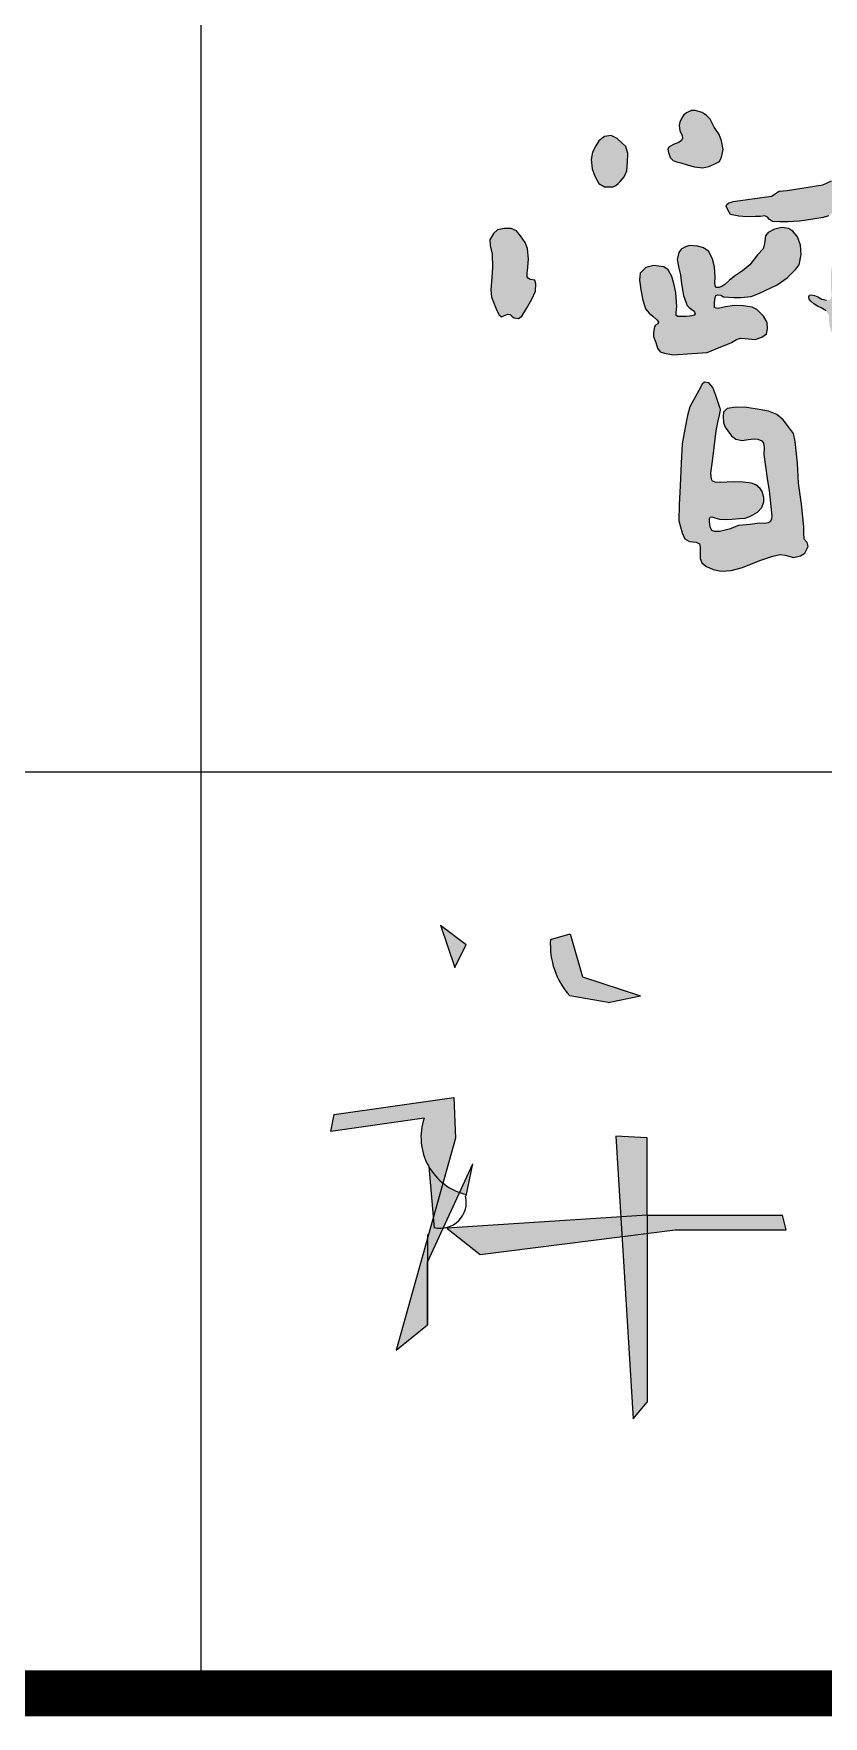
# Model space of a CAD drawing. Extents: x -427546 to -314919, y 698702 to 968782.
# Drawn here: x -356228 to -355371, y 944021 to 945848 of the extents above; entities that cross this region are included whole.
import ezdxf

# ---------------------------------------------------------------- set-up
doc = ezdxf.new("R2010")
doc.units = 0
doc.header["$LTSCALE"] = 1000
doc.header["$MEASUREMENT"] = 0
doc.layers.get('0').update_dxf_attribs({"linetype": 'CONTINUOUS'})
doc.layers.add('PP-PM-TK', color=7, linetype='CONTINUOUS')
doc.layers.add('PUB_TITLE', color=4, linetype='CONTINUOUS')

msp = doc.modelspace()

# ---------------------------------------------------------------- hatches: boundary and pattern name
h = msp.add_hatch(color=7)
h.paths.add_polyline_path([(-355407.7, 945419.5), (-355414.6, 945428.4), (-355421.3, 945434.1), (-355430.6, 945437.9), (-355440.6, 945439.6), (-355454, 945441.9), (-355465.7, 945442.2), (-355475.3, 945440.9), (-355479.2, 945436.9), (-355479.8, 945431.6), (-355479.2, 945425.5), (-355477.5, 945420.5), (-355474.7, 945416.4), (-355470.6, 945411.2), (-355465.9, 945407.4), (-355459, 945406.1), (-355452.6, 945407.1), (-355445.9, 945407.8), (-355442.1, 945407.5), (-355437.6, 945405.8), (-355436, 945403.1), (-355435.2, 945398.6), (-355435.6, 945390.9), (-355434.1, 945380.5), (-355431.7, 945362.1), (-355429.9, 945351.6), (-355427.9, 945334.4), (-355426.9, 945323.9), (-355427.2, 945320.9), (-355428.2, 945318), (-355430.4, 945316.6), (-355434.4, 945315.9), (-355440.3, 945316.2), (-355450.3, 945314.8), (-355463, 945313.8), (-355467.7, 945312.1), (-355471.7, 945310), (-355477.6, 945308.7), (-355483.5, 945307.3), (-355489.2, 945307.2), (-355491.7, 945308.5), (-355492.8, 945309.8), (-355493.9, 945312.4), (-355494.4, 945317.7), (-355494.6, 945321.5), (-355493.7, 945322.9), (-355491.9, 945323.2), (-355488.7, 945322.1), (-355483.8, 945320.7), (-355476.8, 945320.3), (-355470.3, 945320.7), (-355461.8, 945321.4), (-355455.9, 945321.9), (-355450, 945323.9), (-355442.4, 945328.2), (-355437.8, 945333.2), (-355435.4, 945339.6), (-355435.5, 945344.2), (-355437.3, 945350.7), (-355439.6, 945353.9), (-355444.4, 945357.8), (-355449, 945359.7), (-355458, 945360.9), (-355468.2, 945361.3), (-355483, 945360.4), (-355488.2, 945360.7), (-355491.2, 945361.8), (-355492.2, 945364.1), (-355492.9, 945370.7), (-355491.2, 945383.5), (-355489.3, 945398.5), (-355487.2, 945416.5), (-355485.2, 945427.3), (-355483.5, 945433.7), (-355482.8, 945437), (-355482.4, 945438.9), (-355482.6, 945440), (-355482.8, 945440.9), (-355487.5, 945454.9), (-355490.8, 945463.7), (-355495.2, 945468.5), (-355499.8, 945469.2), (-355502.6, 945467), (-355506.1, 945460.2), (-355513.6, 945446.5), (-355515.7, 945442.7), (-355518.5, 945433), (-355521.1, 945418.3), (-355524, 945402.4), (-355525.1, 945381.3), (-355526.5, 945356.9), (-355527.5, 945336.4), (-355527.8, 945318.8), (-355524.2, 945305.7), (-355521.2, 945299.3), (-355516.2, 945296.3), (-355509.1, 945295.6), (-355505.2, 945293.9), (-355504.5, 945290.3), (-355504.7, 945285.4), (-355504.7, 945277.8), (-355502.7, 945273.1), (-355497.8, 945269.2), (-355490.5, 945266.1), (-355481.8, 945264.2), (-355470.9, 945264.8), (-355458.7, 945268.3), (-355440, 945275.8), (-355425.9, 945280.6), (-355418, 945282.3), (-355412.3, 945281.7), (-355403.4, 945279.2), (-355395.7, 945280.7), (-355390.9, 945283.8), (-355387.6, 945291), (-355388.6, 945295.4), (-355391.7, 945299), (-355392.3, 945306.1), (-355392.3, 945312.4), (-355394.8, 945337.1), (-355397.8, 945359.8), (-355399.2, 945381.5), (-355401.5, 945405.1), (-355403.5, 945413.8)])
h.paths.add_polyline_path([(-355432.1, 945534.2), (-355435.8, 945540.9), (-355443.1, 945548.3), (-355448.2, 945550.9), (-355457.8, 945552.3), (-355467.5, 945552.5), (-355477, 945551.2), (-355485, 945549.2), (-355487.4, 945549.7), (-355489.2, 945550.5), (-355488.9, 945554.5), (-355488.8, 945559.9), (-355487.6, 945563.3), (-355485.5, 945564.3), (-355482.2, 945563.7), (-355479.2, 945562), (-355468, 945561.4), (-355460.5, 945561.3), (-355449.4, 945562.3), (-355440.8, 945565.7), (-355421.1, 945574.9), (-355410.2, 945582.5), (-355401.3, 945591.5), (-355397.1, 945596.6), (-355395, 945607.8), (-355395.7, 945618.1), (-355399, 945627.2), (-355404.2, 945633.3), (-355408.7, 945636.2), (-355415.5, 945637.1), (-355424, 945635.5), (-355430.7, 945631.8), (-355433.7, 945628), (-355434.5, 945622.6), (-355435.1, 945617.7), (-355436.2, 945614.2), (-355442.3, 945607.7), (-355450.9, 945596.7), (-355458.7, 945590.1), (-355467.3, 945584.4), (-355473.2, 945579.6), (-355477.9, 945575.4), (-355481.1, 945573.3), (-355484.4, 945572.1), (-355487.2, 945572.1), (-355487.9, 945573.1), (-355488.7, 945576.6), (-355488.4, 945583.8), (-355488.9, 945594.6), (-355491.4, 945603), (-355495.4, 945611.3), (-355501, 945615), (-355507.2, 945617), (-355516.2, 945617.7), (-355520.7, 945616.3), (-355525.3, 945613.6), (-355527.8, 945609.9), (-355529.4, 945602.6), (-355527.9, 945592.9), (-355525.8, 945585.9), (-355524.7, 945576.1), (-355522.8, 945563.3), (-355519.7, 945555.5), (-355518.6, 945552.6), (-355516.5, 945550.3), (-355513.7, 945548.1), (-355511.2, 945546.4), (-355510.1, 945543.6), (-355511, 945542.1), (-355513.6, 945541.2), (-355515.8, 945540.9), (-355519.7, 945540.7), (-355525, 945540.5), (-355528.7, 945540.6), (-355530.6, 945541.6), (-355530.8, 945544.4), (-355530.3, 945548.9), (-355529.8, 945551), (-355530.9, 945566.5), (-355533.1, 945576.4), (-355535.5, 945583.9), (-355539.3, 945591.3), (-355544, 945594.6), (-355554.9, 945596), (-355563.6, 945593.8), (-355569.6, 945587.5), (-355570.5, 945580.1), (-355568.9, 945569.7), (-355566.7, 945558.5), (-355563.8, 945549), (-355559.8, 945544.1), (-355556, 945540.9), (-355551.6, 945536.9), (-355549.8, 945534.8), (-355550.6, 945532.6), (-355553, 945531.1), (-355554.2, 945529.7), (-355554.6, 945527.1), (-355555.2, 945523.2), (-355555.1, 945518.8), (-355552.7, 945512.5), (-355550.9, 945506.4), (-355548.1, 945502.2), (-355543.4, 945500.7), (-355534, 945498.9), (-355513.4, 945500.5), (-355497.1, 945501.7), (-355484, 945506.9), (-355473.9, 945510.8), (-355470.5, 945512.5), (-355465.3, 945515.7), (-355460.9, 945517), (-355455.9, 945516.6), (-355445, 945515.5), (-355437.6, 945518.1), (-355432.7, 945521.9), (-355431.6, 945527.3)])
h.paths.add_polyline_path([(-355307.9, 945670.7), (-355309.9, 945680.6), (-355316.6, 945687), (-355325.5, 945688.9), (-355341.1, 945689.8), (-355351.9, 945690), (-355362, 945687.7), (-355371.7, 945683.4), (-355410.2, 945677.5), (-355418.9, 945676.5), (-355427.4, 945671.2), (-355468.8, 945665.4), (-355470.8, 945664.8), (-355473.5, 945664.1), (-355475.7, 945662.2), (-355476.4, 945660.5), (-355474.6, 945656.3), (-355471.7, 945651.4), (-355462.6, 945649.5), (-355453.8, 945648.8), (-355444.5, 945649.1), (-355439.2, 945649.3), (-355434.6, 945649.7), (-355431.7, 945648.5), (-355429.3, 945645.9), (-355426.1, 945643.7), (-355418.3, 945643.3), (-355409, 945643.3), (-355396.8, 945644.1), (-355389.1, 945645.2), (-355371.1, 945647.9), (-355365.5, 945649.8), (-355360.9, 945653.1), (-355356.1, 945655.6), (-355351.8, 945656.2), (-355349.2, 945655.8), (-355347.7, 945652.6), (-355347.4, 945647.3), (-355348.8, 945644), (-355352.8, 945637.4), (-355356.6, 945629.3), (-355360.5, 945603.7), (-355362.8, 945587.4), (-355362.7, 945570.8), (-355361.8, 945563.4), (-355363.2, 945559.4), (-355364.3, 945558.4), (-355367.6, 945558.2), (-355372.6, 945559.6), (-355377, 945561.8), (-355380.6, 945563.4), (-355384, 945564.3), (-355386.1, 945563.8), (-355386.7, 945562), (-355386.2, 945559.6), (-355384.6, 945557.4), (-355381.4, 945554.4), (-355377.5, 945551.9), (-355373.4, 945550), (-355368, 945546.6), (-355366.3, 945544.1), (-355364.9, 945541), (-355364.5, 945531.3), (-355362.1, 945523.7), (-355359.2, 945518.7), (-355353.2, 945515.8), (-355345.8, 945515), (-355338.1, 945516.6), (-355333.1, 945518.9), (-355329, 945522.6), (-355328, 945528.1), (-355328, 945534.3), (-355329.7, 945543.7), (-355330, 945551.7), (-355330.5, 945564.2), (-355329.7, 945577.2), (-355327.7, 945596.2), (-355327.2, 945606.4), (-355326.4, 945612.8), (-355322.7, 945622.7), (-355318, 945639.7), (-355315.7, 945649.2), (-355309.5, 945661.6)])
h.paths.add_polyline_path([(-355479.8, 945721.7), (-355481.4, 945731.1), (-355483.9, 945738.1), (-355489.4, 945746.2), (-355493.7, 945754.7), (-355497.9, 945758.8), (-355502.6, 945762), (-355510.1, 945764.2), (-355514.1, 945764.2), (-355519.5, 945761.8), (-355522.4, 945759.3), (-355525, 945755.6), (-355526.8, 945751.7), (-355527.3, 945747.9), (-355526.6, 945742.3), (-355524.3, 945737.1), (-355523.9, 945734), (-355524.8, 945731.6), (-355527.3, 945729.8), (-355528.9, 945729.1), (-355533, 945727.6), (-355538.2, 945724.7), (-355539.8, 945722.1), (-355538.8, 945718.7), (-355537, 945713.1), (-355533.8, 945710), (-355530.2, 945708.4), (-355525.5, 945707.3), (-355517.5, 945704.8), (-355510.7, 945703.1), (-355501.8, 945701.8), (-355495.3, 945703.3), (-355489.6, 945705.8), (-355483.7, 945708.9), (-355481.5, 945713.5)])
h.paths.add_polyline_path([(-355583.3, 945708), (-355583.1, 945717.4), (-355585.3, 945725.2), (-355588.8, 945728.4), (-355594.5, 945733.9), (-355601.2, 945736.9), (-355608.5, 945736), (-355614.7, 945731.4), (-355617.7, 945725.9), (-355621.6, 945718.8), (-355623, 945711), (-355621.8, 945700.7), (-355618.9, 945692.9), (-355614.7, 945684.8), (-355608.3, 945681.2), (-355599.1, 945681.5), (-355596, 945682.7), (-355593.5, 945685.1), (-355591.4, 945687), (-355587, 945692.2), (-355584, 945698.8)])
h.paths.add_polyline_path([(-355691.1, 945582.1), (-355692.2, 945583.8), (-355692.2, 945588.1), (-355692, 945590.2), (-355691, 945602.7), (-355692, 945614.3), (-355694.4, 945620.8), (-355699.7, 945628.2), (-355704, 945633.5), (-355709.7, 945636.1), (-355717.1, 945636.1), (-355724.6, 945634.7), (-355728.7, 945630.6), (-355732.8, 945623.9), (-355732.6, 945617.6), (-355730.4, 945608.4), (-355730, 945594.1), (-355730.8, 945583.3), (-355731.8, 945569.6), (-355731, 945561.7), (-355726.1, 945549), (-355723.2, 945542.9), (-355720, 945540.3), (-355716.8, 945541.6), (-355715.1, 945542.5), (-355713.2, 945543), (-355710.6, 945542.8), (-355708.9, 945541), (-355706.5, 945539), (-355701.8, 945538.6), (-355698.2, 945540.8), (-355693, 945549.3), (-355687.1, 945559.6), (-355683.3, 945568), (-355682.9, 945576.1), (-355684.1, 945580), (-355686.1, 945580.4), (-355688.9, 945580.8)])
h = msp.add_hatch(color=7)
h.paths.add_polyline_path([(-355758.3, 944859.2), (-355786.3, 944880.2), (-355770.7, 944834)])
h.paths.add_polyline_path([(-355415.3, 944565.2), (-355562.3, 944565.2), (-355562.3, 944545.5), (-355531.7, 944549.4), (-355411.4, 944549.4)])
h.paths.add_polyline_path([(-355562.3, 944649.2), (-355596, 944651), (-355590.7, 944563.3), (-355562.3, 944565.2)])
h.paths.add_polyline_path([(-355589.4, 944542.1), (-355590.7, 944563.3), (-355779.3, 944551.2), (-355743.2, 944522.5)])
h.paths.add_polyline_path([(-355562.3, 944545.5), (-355589.4, 944542.1), (-355577.3, 944344.3), (-355562.3, 944362.2)])
h.paths.add_polyline_path([(-355562.3, 944565.2), (-355590.7, 944563.3), (-355589.4, 944542.1), (-355562.3, 944545.5)])
h.paths.add_polyline_path([(-355800.3, 944514.2), (-355800.3, 944541.1), (-355834.5, 944418.9), (-355800.3, 944446.2)])
msp.add_hatch(color=7).paths.add_polyline_path([(-355632.1, 944823.9), (-355645.8, 944870.6), (-355667, 944864.4, 0.201495), (-355646.1, 944803.4), (-355604.3, 944796.2), (-355569.3, 944803.2)])
h = msp.add_hatch(color=7)
h.paths.add_polyline_path([(-355770.2, 944648.9), (-355771.8, 944692.9), (-355901.5, 944674.4), (-355905.3, 944656.2), (-355804.1, 944670.6, 0.316502), (-355783.8, 944600.2)])
h.paths.add_polyline_path([(-355783.8, 944600.2, -0.093478), (-355799.1, 944618.1), (-355794.3, 944562.6)])
h = msp.add_hatch(color=7)
h.paths.add_polyline_path([(-355765.6, 944589.9, -0.082397), (-355783.8, 944600.2), (-355794.3, 944562.6), (-355793.4, 944552.1, 0.090989), (-355783.3, 944551.3)])
h.paths.add_polyline_path([(-355783.3, 944551.3, -0.090989), (-355793.4, 944552.1), (-355794.3, 944562.6), (-355800.3, 944541.1), (-355800.3, 944514.2)])
h.paths.add_polyline_path([(-355751.3, 944621.2), (-355765.6, 944589.9, 0.031194), (-355758, 944587.7)])

# ---------------------------------------------------------------- linework, layer by layer
for points in [[(-355527.3, 945747.9), (-355526.6, 945742.3), (-355524.3, 945737.1), (-355523.9, 945734), (-355524.8, 945731.6), (-355527.3, 945729.8), (-355528.9, 945729.1), (-355533, 945727.6), (-355538.2, 945724.7), (-355539.8, 945722.1), (-355538.8, 945718.7), (-355537, 945713.1), (-355533.8, 945710), (-355530.2, 945708.4), (-355525.5, 945707.3), (-355517.5, 945704.8), (-355510.7, 945703.1), (-355501.8, 945701.8), (-355495.3, 945703.3), (-355489.6, 945705.8), (-355483.7, 945708.9), (-355481.5, 945713.5), (-355479.8, 945721.7), (-355481.4, 945731.1), (-355483.9, 945738.1), (-355489.4, 945746.2), (-355493.7, 945754.7), (-355497.9, 945758.8), (-355502.6, 945762), (-355510.1, 945764.2), (-355514.1, 945764.2), (-355519.5, 945761.8), (-355522.4, 945759.3), (-355525, 945755.6), (-355526.8, 945751.7), (-355527.3, 945747.9)], [(-355365.5, 945649.8), (-355371.1, 945647.9), (-355389.1, 945645.2), (-355396.8, 945644.1), (-355409, 945643.3), (-355418.3, 945643.3), (-355426.1, 945643.7), (-355429.3, 945645.9), (-355431.7, 945648.5), (-355434.6, 945649.7), (-355439.2, 945649.3), (-355444.5, 945649.1), (-355453.8, 945648.8), (-355462.6, 945649.5), (-355471.7, 945651.4), (-355474.6, 945656.3), (-355476.4, 945660.5), (-355475.7, 945662.2), (-355473.5, 945664.1), (-355470.8, 945664.8), (-355468.8, 945665.4), (-355427.4, 945671.2), (-355418.9, 945676.5), (-355410.2, 945677.5), (-355371.7, 945683.4), (-355362, 945687.7)], [(-355368, 945546.6), (-355373.4, 945550), (-355377.5, 945551.9), (-355381.4, 945554.4), (-355384.6, 945557.4), (-355386.2, 945559.6), (-355386.7, 945562), (-355386.1, 945563.8), (-355384, 945564.3), (-355380.6, 945563.4), (-355377, 945561.8), (-355372.6, 945559.6), (-355367.6, 945558.2)]]:
    msp.add_lwpolyline(points)
for points in [[(-355591.4, 945687), (-355587, 945692.2), (-355584, 945698.8), (-355583.3, 945708), (-355583.1, 945717.4), (-355585.3, 945725.2), (-355588.8, 945728.4), (-355594.5, 945733.9), (-355601.2, 945736.9), (-355608.5, 945736), (-355614.7, 945731.4), (-355617.7, 945725.9), (-355621.6, 945718.8), (-355623, 945711), (-355621.8, 945700.7), (-355618.9, 945692.9), (-355614.7, 945684.8), (-355608.3, 945681.2), (-355599.1, 945681.5), (-355596, 945682.7), (-355593.5, 945685.1)], [(-355692, 945590.2), (-355691, 945602.7), (-355692, 945614.3), (-355694.4, 945620.8), (-355699.7, 945628.2), (-355704, 945633.5), (-355709.7, 945636.1), (-355717.1, 945636.1), (-355724.6, 945634.7), (-355728.7, 945630.6), (-355732.8, 945623.9), (-355732.6, 945617.6), (-355730.4, 945608.4), (-355730, 945594.1), (-355730.8, 945583.3), (-355731.8, 945569.6), (-355731, 945561.7), (-355726.1, 945549), (-355723.2, 945542.9), (-355720, 945540.3), (-355716.8, 945541.6), (-355715.1, 945542.5), (-355713.2, 945543), (-355710.6, 945542.8), (-355708.9, 945541), (-355706.5, 945539), (-355701.8, 945538.6), (-355698.2, 945540.8), (-355693, 945549.3), (-355687.1, 945559.6), (-355683.3, 945568), (-355682.9, 945576.1), (-355684.1, 945580), (-355686.1, 945580.4), (-355688.9, 945580.8), (-355691.1, 945582.1), (-355692.2, 945583.8), (-355692.2, 945588.1)], [(-355529.8, 945551), (-355530.9, 945566.5), (-355533.1, 945576.4), (-355535.5, 945583.9), (-355539.3, 945591.3), (-355544, 945594.6), (-355554.9, 945596), (-355563.6, 945593.8), (-355569.6, 945587.5), (-355570.5, 945580.1), (-355568.9, 945569.7), (-355566.7, 945558.5), (-355563.8, 945549), (-355559.8, 945544.1), (-355556, 945540.9), (-355551.6, 945536.9), (-355549.8, 945534.8), (-355550.6, 945532.6), (-355553, 945531.1), (-355554.2, 945529.7), (-355554.6, 945527.1), (-355555.2, 945523.2), (-355555.1, 945518.8), (-355552.7, 945512.5), (-355550.9, 945506.4), (-355548.1, 945502.2), (-355543.4, 945500.7), (-355534, 945498.9), (-355513.4, 945500.5), (-355497.1, 945501.7), (-355484, 945506.9), (-355473.9, 945510.8), (-355470.5, 945512.5), (-355465.3, 945515.7), (-355460.9, 945517), (-355455.9, 945516.6), (-355445, 945515.5), (-355437.6, 945518.1), (-355432.7, 945521.9), (-355431.6, 945527.3), (-355432.1, 945534.2), (-355435.8, 945540.9), (-355443.1, 945548.3), (-355448.2, 945550.9), (-355457.8, 945552.3), (-355467.5, 945552.5), (-355477, 945551.2), (-355485, 945549.2), (-355487.4, 945549.7), (-355489.2, 945550.5), (-355488.9, 945554.5), (-355488.8, 945559.9), (-355487.6, 945563.3), (-355485.5, 945564.3), (-355482.2, 945563.7), (-355479.2, 945562), (-355468, 945561.4), (-355460.5, 945561.3), (-355449.4, 945562.3), (-355440.8, 945565.7), (-355421.1, 945574.9), (-355410.2, 945582.5), (-355401.3, 945591.5), (-355397.1, 945596.6), (-355395, 945607.8), (-355395.7, 945618.1), (-355399, 945627.2), (-355404.2, 945633.3), (-355408.7, 945636.2), (-355415.5, 945637.1), (-355424, 945635.5), (-355430.7, 945631.8), (-355433.7, 945628), (-355434.5, 945622.6), (-355435.1, 945617.7), (-355436.2, 945614.2), (-355442.3, 945607.7), (-355450.9, 945596.7), (-355458.7, 945590.1), (-355467.3, 945584.4), (-355473.2, 945579.6), (-355477.9, 945575.4), (-355481.1, 945573.3), (-355484.4, 945572.1), (-355487.2, 945572.1), (-355487.9, 945573.1), (-355488.7, 945576.6), (-355488.4, 945583.8), (-355488.9, 945594.6), (-355491.4, 945603), (-355495.4, 945611.3), (-355501, 945615), (-355507.2, 945617), (-355516.2, 945617.7), (-355520.7, 945616.3), (-355525.3, 945613.6), (-355527.8, 945609.9), (-355529.4, 945602.6), (-355527.9, 945592.9), (-355525.8, 945585.9), (-355524.7, 945576.1), (-355522.8, 945563.3), (-355519.7, 945555.5), (-355518.6, 945552.6), (-355516.5, 945550.3), (-355513.7, 945548.1), (-355511.2, 945546.4), (-355510.1, 945543.6), (-355511, 945542.1), (-355513.6, 945541.2), (-355515.8, 945540.9), (-355519.7, 945540.7), (-355525, 945540.5), (-355528.7, 945540.6), (-355530.6, 945541.6), (-355530.8, 945544.4), (-355530.3, 945548.9)], [(-355482.8, 945440.9), (-355487.5, 945454.9), (-355490.8, 945463.7), (-355495.2, 945468.5), (-355499.8, 945469.2), (-355502.6, 945467), (-355506.1, 945460.2), (-355513.6, 945446.5), (-355515.7, 945442.7), (-355518.5, 945433), (-355521.1, 945418.3), (-355524, 945402.4), (-355525.1, 945381.3), (-355526.5, 945356.9), (-355527.5, 945336.4), (-355527.8, 945318.8), (-355524.2, 945305.7), (-355521.2, 945299.3), (-355516.2, 945296.3), (-355509.1, 945295.6), (-355505.2, 945293.9), (-355504.5, 945290.3), (-355504.7, 945285.4), (-355504.7, 945277.8), (-355502.7, 945273.1), (-355497.8, 945269.2), (-355490.5, 945266.1), (-355481.8, 945264.2), (-355470.9, 945264.8), (-355458.7, 945268.3), (-355440, 945275.8), (-355425.9, 945280.6), (-355418, 945282.3), (-355412.3, 945281.7), (-355403.4, 945279.2), (-355395.7, 945280.7), (-355390.9, 945283.8), (-355387.6, 945291), (-355388.6, 945295.4), (-355391.7, 945299), (-355392.3, 945306.1), (-355392.3, 945312.4), (-355394.8, 945337.1), (-355397.8, 945359.8), (-355399.2, 945381.5), (-355401.5, 945405.1), (-355403.5, 945413.8), (-355407.7, 945419.5), (-355414.6, 945428.4), (-355421.3, 945434.1), (-355430.6, 945437.9), (-355440.6, 945439.6), (-355454, 945441.9), (-355465.7, 945442.2), (-355475.3, 945440.9), (-355479.2, 945436.9), (-355479.8, 945431.6), (-355479.2, 945425.5), (-355477.5, 945420.5), (-355474.7, 945416.4), (-355470.6, 945411.2), (-355465.9, 945407.4), (-355459, 945406.1), (-355452.6, 945407.1), (-355445.9, 945407.8), (-355442.1, 945407.5), (-355437.6, 945405.8), (-355436, 945403.1), (-355435.2, 945398.6), (-355435.6, 945390.9), (-355434.1, 945380.5), (-355431.7, 945362.1), (-355429.9, 945351.6), (-355427.9, 945334.4), (-355426.9, 945323.9), (-355427.2, 945320.9), (-355428.2, 945318), (-355430.4, 945316.6), (-355434.4, 945315.9), (-355440.3, 945316.2), (-355450.3, 945314.8), (-355463, 945313.8), (-355467.7, 945312.1), (-355471.7, 945310), (-355477.6, 945308.7), (-355483.5, 945307.3), (-355489.2, 945307.2), (-355491.7, 945308.5), (-355492.8, 945309.8), (-355493.9, 945312.4), (-355494.4, 945317.7), (-355494.6, 945321.5), (-355493.7, 945322.9), (-355491.9, 945323.2), (-355488.7, 945322.1), (-355483.8, 945320.7), (-355476.8, 945320.3), (-355470.3, 945320.7), (-355461.8, 945321.4), (-355455.9, 945321.9), (-355450, 945323.9), (-355442.4, 945328.2), (-355437.8, 945333.2), (-355435.4, 945339.6), (-355435.5, 945344.2), (-355437.3, 945350.7), (-355439.6, 945353.9), (-355444.4, 945357.8), (-355449, 945359.7), (-355458, 945360.9), (-355468.2, 945361.3), (-355483, 945360.4), (-355488.2, 945360.7), (-355491.2, 945361.8), (-355492.2, 945364.1), (-355492.9, 945370.7), (-355491.2, 945383.5), (-355489.3, 945398.5), (-355487.2, 945416.5), (-355485.2, 945427.3), (-355483.5, 945433.7), (-355482.8, 945437), (-355482.4, 945438.9), (-355482.6, 945440)]]:
    msp.add_lwpolyline(points, close=True)
at = {"color": 7}
for points in [[(-355786.3, 944880.2), (-355770.7, 944834), (-355758.3, 944859.2)], [(-355667, 944864.4), (-355645.8, 944870.6), (-355632.1, 944823.9), (-355569.3, 944803.2)], [(-355905.3, 944656.2), (-355901.5, 944674.4), (-355771.8, 944692.9), (-355770.2, 944648.9), (-355834.5, 944418.9), (-355800.3, 944446.2), (-355800.3, 944514.2), (-355751.3, 944621.2)], [(-355562.3, 944649.2), (-355596, 944651), (-355577.3, 944344.3), (-355562.3, 944362.2)], [(-355779.3, 944551.2), (-355743.2, 944522.5), (-355531.7, 944549.4), (-355411.4, 944549.4), (-355415.3, 944565.2)]]:
    msp.add_lwpolyline(points, dxfattribs=at)
for points in [[(-355786.3, 944880.2, 0), (-355758.3, 944859.2, 0)], [(-355604.3, 944796.2, 0), (-355646.1, 944803.4, 0)], [(-355604.3, 944796.2, 0), (-355569.3, 944803.2, 0)], [(-355804.1, 944670.6, 0), (-355905.3, 944656.2, 0)], [(-355562.3, 944565.2, 0), (-355562.3, 944649.2, 0)], [(-355799.1, 944618.1, 0), (-355793.3, 944551.2, 0)], [(-355758.3, 944586.2, 0), (-355751.3, 944621.2, 0)], [(-355562.3, 944565.2, 0), (-355779.3, 944551.2, 0)], [(-355562.3, 944565.2, 0), (-355415.3, 944565.2, 0)], [(-355562.3, 944565.2, 0), (-355562.3, 944362.2, 0)], [(-355800.3, 944544.2, 0), (-355800.3, 944446.2, 0)]]:
    msp.add_polyline3d(points, dxfattribs=at)
for centre, radius, start, end in [((-355583.9, 944858.8), 83.3, 176.1421, 221.7113), ((-355743.8, 944649.8), 63.7, 160.9158, 257.184), ((-355786.3, 944579.2), 28, 255.964, 14.036)]:
    msp.add_arc(centre, radius, start, end, dxfattribs=at)
at = {"layer": 'PP-PM-TK', "color": 4, "const_width": 20}
msp.add_lwpolyline([(-359745.8, 944046.4), (-354245.8, 944046.4)], dxfattribs=at)
at = {"layer": 'PUB_TITLE', "color": 4}
for p, q in [((-356045.8, 944046.4), (-356045.8, 951046.4)), ((-359745.8, 945046.4), (-354245.8, 945046.4)), ((-359745.8, 944046.4), (-354245.8, 944046.4))]:
    msp.add_line(p, q, dxfattribs=at)
at = {"layer": 'PUB_TITLE', "color": 4, "const_width": 50}
msp.add_lwpolyline([(-359745.8, 944046.4), (-354245.8, 944046.4)], dxfattribs=at)

doc.saveas('drawing.dxf')
